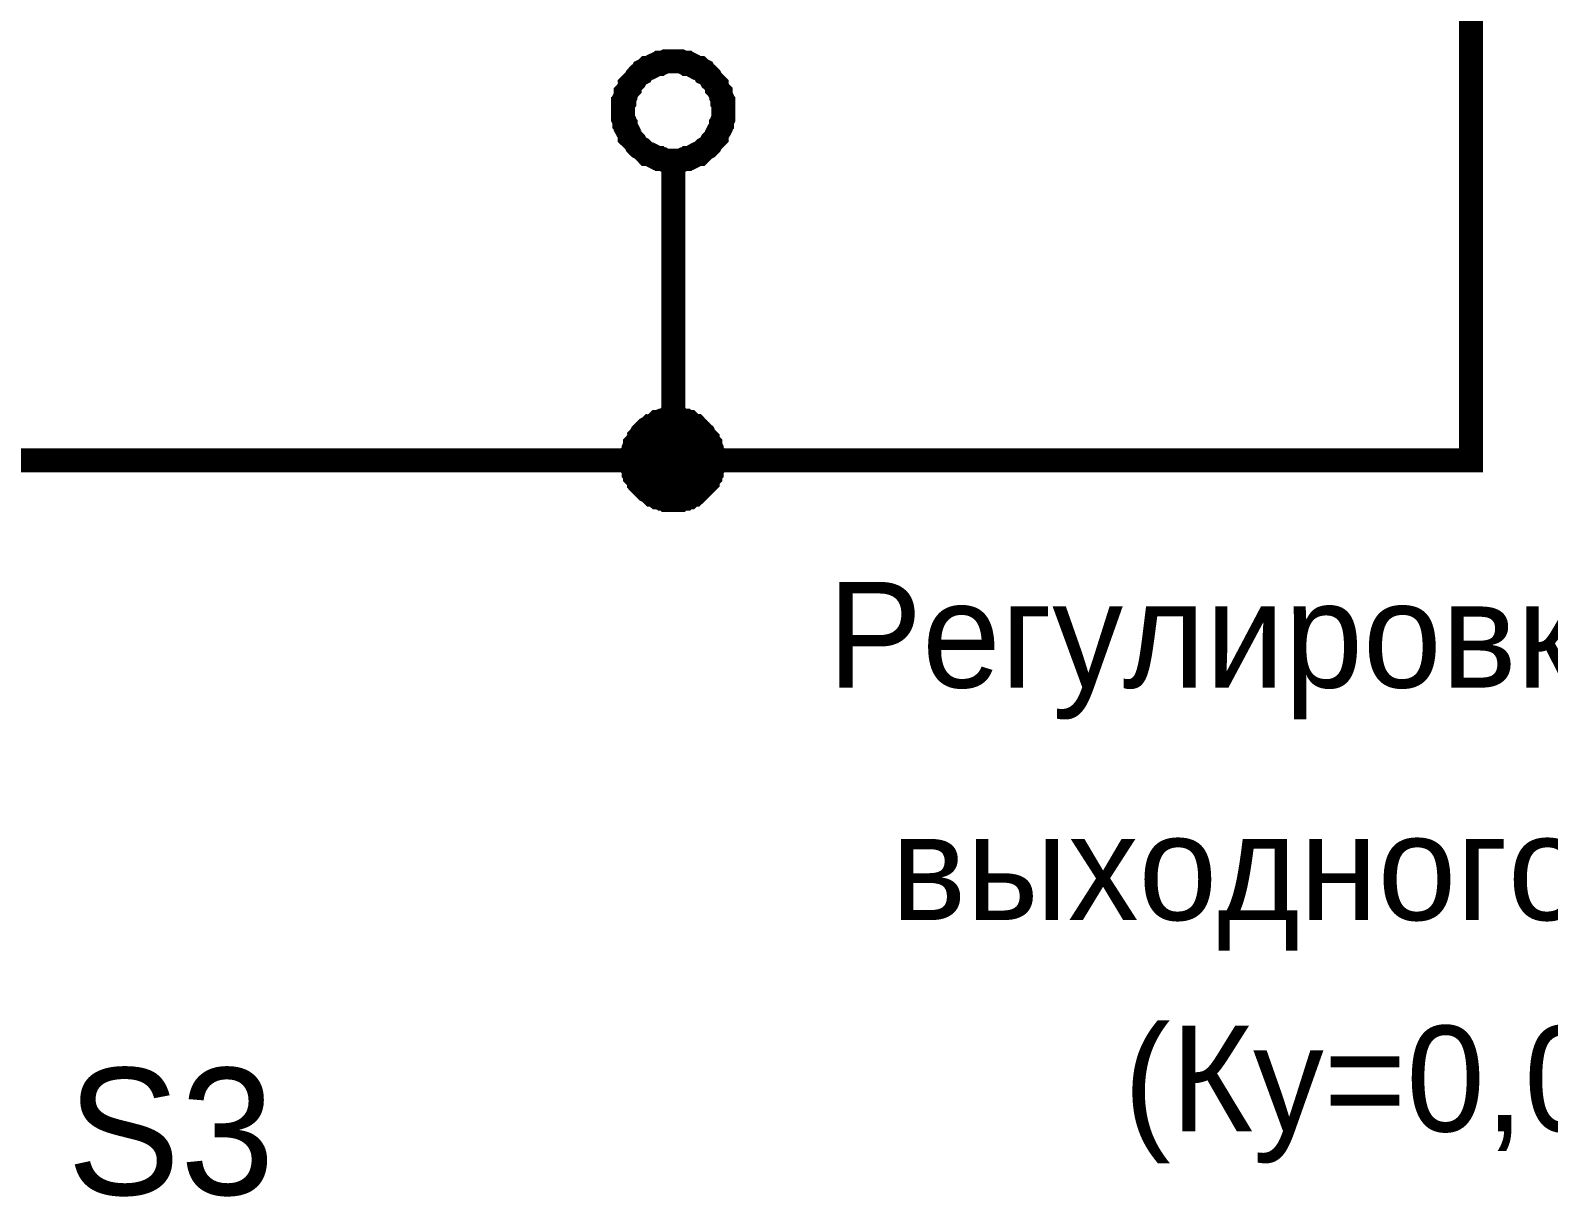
# Model space of a CAD drawing. Header units: millimetres. Extents: x 0 to 420, y 0 to 297.
# Drawn here: x 274.42 to 293.45, y 115.76 to 130.38 of the extents above; entities that cross this region are included whole.
import ezdxf

# ---------------------------------------------------------------- set-up
doc = ezdxf.new("R2010")
doc.units = ezdxf.units.MM
doc.layers.add('Sheet', color=255, linetype='Continuous')

msp = doc.modelspace()

# ---------------------------------------------------------------- linework, layer by layer
at = {"layer": 'Sheet'}
for points, const_width in [([(289.975, 144.99), (292.474, 144.99), (292.474, 139.989), (292.474, 124.986), (282.477, 124.986), (269.981, 124.986)], 0.3), ([(281.848, 129.374), (281.848, 129.408), (281.848, 129.441), (281.848, 129.474), (281.865, 129.49), (281.865, 129.524), (281.881, 129.557), (281.881, 129.59), (281.898, 129.606), (281.914, 129.639), (281.931, 129.656), (281.931, 129.689), (281.948, 129.706), (281.981, 129.739), (281.997, 129.755), (282.014, 129.788), (282.03, 129.805), (282.047, 129.822), (282.08, 129.838), (282.096, 129.871), (282.13, 129.888), (282.146, 129.904), (282.179, 129.904), (282.212, 129.921), (282.229, 129.938), (282.262, 129.954), (282.295, 129.954), (282.312, 129.971), (282.345, 129.971), (282.378, 129.987), (282.411, 129.987), (282.444, 129.987), (282.477, 129.987)], 0.3), ([(282.477, 129.987), (282.444, 129.987), (282.411, 129.987), (282.378, 129.987), (282.345, 129.971), (282.312, 129.971), (282.295, 129.954), (282.262, 129.954), (282.229, 129.938), (282.212, 129.921), (282.179, 129.904), (282.146, 129.904), (282.13, 129.888), (282.096, 129.871), (282.08, 129.838), (282.047, 129.822), (282.03, 129.805), (282.014, 129.788), (281.997, 129.755), (281.981, 129.739), (281.948, 129.706), (281.931, 129.689), (281.931, 129.656), (281.914, 129.639), (281.898, 129.606), (281.881, 129.59), (281.881, 129.557), (281.865, 129.524), (281.865, 129.49), (281.848, 129.474), (281.848, 129.441), (281.848, 129.408), (281.848, 129.374)], 0.3), ([(282.477, 129.987), (282.477, 129.987)], 0.3), ([(282.477, 129.987), (282.51, 129.987), (282.543, 129.987), (282.576, 129.987), (282.61, 129.971), (282.643, 129.971), (282.659, 129.954), (282.692, 129.954), (282.725, 129.938), (282.742, 129.921), (282.775, 129.904), (282.808, 129.904), (282.825, 129.888), (282.858, 129.871), (282.874, 129.838), (282.907, 129.822), (282.924, 129.805), (282.941, 129.788), (282.957, 129.755), (282.974, 129.739), (283.007, 129.706), (283.023, 129.689), (283.023, 129.656), (283.04, 129.639), (283.056, 129.606), (283.073, 129.59), (283.073, 129.557), (283.09, 129.524), (283.09, 129.49), (283.106, 129.474), (283.106, 129.441), (283.106, 129.408), (283.106, 129.374)], 0.3), ([(283.106, 129.374), (283.106, 129.408), (283.106, 129.441), (283.106, 129.474), (283.09, 129.49), (283.09, 129.524), (283.073, 129.557), (283.073, 129.59), (283.056, 129.606), (283.04, 129.639), (283.023, 129.656), (283.023, 129.689), (283.007, 129.706), (282.974, 129.739), (282.957, 129.755), (282.941, 129.788), (282.924, 129.805), (282.907, 129.822), (282.874, 129.838), (282.858, 129.871), (282.825, 129.888), (282.808, 129.904), (282.775, 129.904), (282.742, 129.921), (282.725, 129.938), (282.692, 129.954), (282.659, 129.954), (282.643, 129.971), (282.61, 129.971), (282.576, 129.987), (282.543, 129.987), (282.51, 129.987), (282.477, 129.987)], 0.3), ([(282.477, 128.745), (282.444, 128.745), (282.411, 128.745), (282.378, 128.745), (282.345, 128.762), (282.312, 128.762), (282.295, 128.778), (282.262, 128.778), (282.229, 128.795), (282.212, 128.811), (282.179, 128.828), (282.146, 128.828), (282.13, 128.845), (282.096, 128.878), (282.08, 128.894), (282.047, 128.911), (282.03, 128.927), (282.014, 128.944), (281.997, 128.977), (281.981, 128.994), (281.948, 129.027), (281.931, 129.043), (281.931, 129.076), (281.914, 129.11), (281.898, 129.126), (281.881, 129.159), (281.881, 129.192), (281.865, 129.209), (281.865, 129.242), (281.848, 129.275), (281.848, 129.308), (281.848, 129.341), (281.848, 129.374)], 0.3), ([(281.848, 129.374), (281.848, 129.374)], 0.3), ([(281.848, 129.374), (281.848, 129.341), (281.848, 129.308), (281.848, 129.275), (281.865, 129.242), (281.865, 129.209), (281.881, 129.192), (281.881, 129.159), (281.898, 129.126), (281.914, 129.11), (281.931, 129.076), (281.931, 129.043), (281.948, 129.027), (281.981, 128.994), (281.997, 128.977), (282.014, 128.944), (282.03, 128.927), (282.047, 128.911), (282.08, 128.894), (282.096, 128.878), (282.13, 128.845), (282.146, 128.828), (282.179, 128.828), (282.212, 128.811), (282.229, 128.795), (282.262, 128.778), (282.295, 128.778), (282.312, 128.762), (282.345, 128.762), (282.378, 128.745), (282.411, 128.745), (282.444, 128.745), (282.477, 128.745)], 0.3), ([(283.106, 129.374), (283.106, 129.341), (283.106, 129.308), (283.106, 129.275), (283.09, 129.242), (283.09, 129.209), (283.073, 129.192), (283.073, 129.159), (283.056, 129.126), (283.04, 129.11), (283.023, 129.076), (283.023, 129.043), (283.007, 129.027), (282.974, 128.994), (282.957, 128.977), (282.941, 128.944), (282.924, 128.927), (282.907, 128.911), (282.874, 128.894), (282.858, 128.878), (282.825, 128.845), (282.808, 128.828), (282.775, 128.828), (282.742, 128.811), (282.725, 128.795), (282.692, 128.778), (282.659, 128.778), (282.643, 128.762), (282.61, 128.762), (282.576, 128.745), (282.543, 128.745), (282.51, 128.745), (282.477, 128.745)], 0.3), ([(282.477, 128.745), (282.51, 128.745), (282.543, 128.745), (282.576, 128.745), (282.61, 128.762), (282.643, 128.762), (282.659, 128.778), (282.692, 128.778), (282.725, 128.795), (282.742, 128.811), (282.775, 128.828), (282.808, 128.828), (282.825, 128.845), (282.858, 128.878), (282.874, 128.894), (282.907, 128.911), (282.924, 128.927), (282.941, 128.944), (282.957, 128.977), (282.974, 128.994), (283.007, 129.027), (283.023, 129.043), (283.023, 129.076), (283.04, 129.11), (283.056, 129.126), (283.073, 129.159), (283.073, 129.192), (283.09, 129.209), (283.09, 129.242), (283.106, 129.275), (283.106, 129.308), (283.106, 129.341), (283.106, 129.374)], 0.3), ([(283.106, 129.374), (283.106, 129.374), (283.106, 129.374), (283.106, 129.374), (283.106, 129.374), (283.106, 129.374), (283.106, 129.374), (283.106, 129.374), (283.106, 129.374), (283.106, 129.374), (283.106, 129.374), (283.106, 129.374), (283.106, 129.374), (283.106, 129.374), (283.106, 129.374), (283.106, 129.374), (283.106, 129.374), (283.106, 129.374), (283.106, 129.374), (283.106, 129.374), (283.106, 129.374), (283.106, 129.374), (283.106, 129.374), (283.106, 129.374), (283.106, 129.374), (283.106, 129.374), (283.106, 129.374), (283.106, 129.374), (283.106, 129.374), (283.106, 129.374), (283.106, 129.374), (283.106, 129.374), (283.106, 129.374)], 0.3), ([(283.106, 129.374), (283.106, 129.374)], 0.3), ([(282.477, 128.745), (282.477, 127.487)], 0.3), ([(282.477, 128.745), (282.477, 128.745)], 0.3), ([(282.477, 127.487), (282.477, 124.986)], 0.3), ([(281.964, 124.986), (281.964, 125.02), (281.964, 125.036), (281.964, 125.069), (281.981, 125.086), (281.981, 125.119), (281.981, 125.135), (281.997, 125.169), (281.997, 125.185), (282.014, 125.202), (282.03, 125.235), (282.047, 125.251), (282.047, 125.268), (282.063, 125.284), (282.08, 125.318), (282.096, 125.334), (282.113, 125.351), (282.13, 125.367), (282.146, 125.384), (282.179, 125.4), (282.196, 125.417), (282.212, 125.417), (282.229, 125.433), (282.262, 125.45), (282.279, 125.467), (282.295, 125.467), (282.328, 125.483), (282.345, 125.483), (282.378, 125.483), (282.394, 125.5), (282.427, 125.5), (282.444, 125.5), (282.477, 125.5)], 0.3), ([(281.964, 124.986), (281.964, 125.02), (281.964, 125.036), (281.964, 125.069), (281.981, 125.086), (281.981, 125.119), (281.981, 125.135), (281.997, 125.169), (281.997, 125.185), (282.014, 125.202), (282.03, 125.235), (282.047, 125.251), (282.047, 125.268), (282.063, 125.284), (282.08, 125.318), (282.096, 125.334), (282.113, 125.351), (282.13, 125.367), (282.146, 125.384), (282.179, 125.4), (282.196, 125.417), (282.212, 125.417), (282.229, 125.433), (282.262, 125.45), (282.279, 125.467), (282.295, 125.467), (282.328, 125.483), (282.345, 125.483), (282.378, 125.483), (282.394, 125.5), (282.427, 125.5), (282.444, 125.5), (282.477, 125.5)], 0.3), ([(281.964, 124.986), (281.964, 125.02), (281.964, 125.036), (281.964, 125.069), (281.981, 125.086), (281.981, 125.119), (281.981, 125.135), (281.997, 125.169), (281.997, 125.185), (282.014, 125.202), (282.03, 125.235), (282.047, 125.251), (282.047, 125.268), (282.063, 125.284), (282.08, 125.318), (282.096, 125.334), (282.113, 125.351), (282.13, 125.367), (282.146, 125.384), (282.179, 125.4), (282.196, 125.417), (282.212, 125.417), (282.229, 125.433), (282.262, 125.45), (282.279, 125.467), (282.295, 125.467), (282.328, 125.483), (282.345, 125.483), (282.378, 125.483), (282.394, 125.5), (282.427, 125.5), (282.444, 125.5), (282.477, 125.5)], 0.3), ([(281.964, 124.986), (281.964, 125.02), (281.964, 125.036), (281.964, 125.069), (281.981, 125.086), (281.981, 125.119), (281.981, 125.135), (281.997, 125.169), (281.997, 125.185), (282.014, 125.202), (282.03, 125.235), (282.047, 125.251), (282.047, 125.268), (282.063, 125.284), (282.08, 125.318), (282.096, 125.334), (282.113, 125.351), (282.13, 125.367), (282.146, 125.384), (282.179, 125.4), (282.196, 125.417), (282.212, 125.417), (282.229, 125.433), (282.262, 125.45), (282.279, 125.467), (282.295, 125.467), (282.328, 125.483), (282.345, 125.483), (282.378, 125.483), (282.394, 125.5), (282.427, 125.5), (282.444, 125.5), (282.477, 125.5)], 0.3), ([(282.477, 125.5), (282.477, 125.5)], 0.3), ([(282.477, 125.5), (282.51, 125.5), (282.527, 125.5), (282.56, 125.5), (282.576, 125.483), (282.61, 125.483), (282.626, 125.483), (282.643, 125.467), (282.676, 125.467), (282.692, 125.45), (282.709, 125.433), (282.742, 125.417), (282.759, 125.417), (282.775, 125.4), (282.792, 125.384), (282.808, 125.367), (282.825, 125.351), (282.841, 125.334), (282.858, 125.318), (282.874, 125.284), (282.891, 125.268), (282.907, 125.251), (282.907, 125.235), (282.924, 125.202), (282.941, 125.185), (282.941, 125.169), (282.957, 125.135), (282.957, 125.119), (282.957, 125.086), (282.974, 125.069), (282.974, 125.036), (282.974, 125.02), (282.974, 124.986)], 0.3), ([(282.477, 125.5), (282.477, 125.5)], 0.3), ([(282.477, 125.5), (282.51, 125.5), (282.527, 125.5), (282.56, 125.5), (282.576, 125.483), (282.61, 125.483), (282.626, 125.483), (282.643, 125.467), (282.676, 125.467), (282.692, 125.45), (282.709, 125.433), (282.742, 125.417), (282.759, 125.417), (282.775, 125.4), (282.792, 125.384), (282.808, 125.367), (282.825, 125.351), (282.841, 125.334), (282.858, 125.318), (282.874, 125.284), (282.891, 125.268), (282.907, 125.251), (282.907, 125.235), (282.924, 125.202), (282.941, 125.185), (282.941, 125.169), (282.957, 125.135), (282.957, 125.119), (282.957, 125.086), (282.974, 125.069), (282.974, 125.036), (282.974, 125.02), (282.974, 124.986)], 0.3), ([(282.477, 125.5), (282.477, 125.5)], 0.3), ([(282.477, 125.5), (282.51, 125.5), (282.527, 125.5), (282.56, 125.5), (282.576, 125.483), (282.61, 125.483), (282.626, 125.483), (282.643, 125.467), (282.676, 125.467), (282.692, 125.45), (282.709, 125.433), (282.742, 125.417), (282.759, 125.417), (282.775, 125.4), (282.792, 125.384), (282.808, 125.367), (282.825, 125.351), (282.841, 125.334), (282.858, 125.318), (282.874, 125.284), (282.891, 125.268), (282.907, 125.251), (282.907, 125.235), (282.924, 125.202), (282.941, 125.185), (282.941, 125.169), (282.957, 125.135), (282.957, 125.119), (282.957, 125.086), (282.974, 125.069), (282.974, 125.036), (282.974, 125.02), (282.974, 124.986)], 0.3), ([(282.477, 125.5), (282.477, 125.5)], 0.3), ([(282.477, 125.5), (282.51, 125.5), (282.527, 125.5), (282.56, 125.5), (282.576, 125.483), (282.61, 125.483), (282.626, 125.483), (282.643, 125.467), (282.676, 125.467), (282.692, 125.45), (282.709, 125.433), (282.742, 125.417), (282.759, 125.417), (282.775, 125.4), (282.792, 125.384), (282.808, 125.367), (282.825, 125.351), (282.841, 125.334), (282.858, 125.318), (282.874, 125.284), (282.891, 125.268), (282.907, 125.251), (282.907, 125.235), (282.924, 125.202), (282.941, 125.185), (282.941, 125.169), (282.957, 125.135), (282.957, 125.119), (282.957, 125.086), (282.974, 125.069), (282.974, 125.036), (282.974, 125.02), (282.974, 124.986)], 0.3), ([(281.964, 124.986), (281.964, 125.02), (281.964, 125.036), (281.964, 125.069), (281.981, 125.086), (281.981, 125.119), (281.981, 125.135), (281.997, 125.169), (281.997, 125.185), (282.014, 125.202), (282.03, 125.235), (282.047, 125.251), (282.047, 125.268), (282.063, 125.284), (282.08, 125.318), (282.096, 125.334), (282.113, 125.351), (282.13, 125.367), (282.146, 125.384), (282.179, 125.4), (282.196, 125.417), (282.212, 125.417), (282.229, 125.433), (282.262, 125.45), (282.279, 125.467), (282.295, 125.467), (282.328, 125.483), (282.345, 125.483), (282.378, 125.483), (282.394, 125.5), (282.427, 125.5), (282.444, 125.5), (282.477, 125.5)], 0.0991), ([(281.964, 124.986), (281.964, 125.02), (281.964, 125.036), (281.964, 125.069), (281.981, 125.086), (281.981, 125.119), (281.981, 125.135), (281.997, 125.169), (281.997, 125.185), (282.014, 125.202), (282.03, 125.235), (282.047, 125.251), (282.047, 125.268), (282.063, 125.284), (282.08, 125.318), (282.096, 125.334), (282.113, 125.351), (282.13, 125.367), (282.146, 125.384), (282.179, 125.4), (282.196, 125.417), (282.212, 125.417), (282.229, 125.433), (282.262, 125.45), (282.279, 125.467), (282.295, 125.467), (282.328, 125.483), (282.345, 125.483), (282.378, 125.483), (282.394, 125.5), (282.427, 125.5), (282.444, 125.5), (282.477, 125.5)], 0.0991), ([(281.964, 124.986), (281.964, 125.02), (281.964, 125.036), (281.964, 125.069), (281.981, 125.086), (281.981, 125.119), (281.981, 125.135), (281.997, 125.169), (281.997, 125.185), (282.014, 125.202), (282.03, 125.235), (282.047, 125.251), (282.047, 125.268), (282.063, 125.284), (282.08, 125.318), (282.096, 125.334), (282.113, 125.351), (282.13, 125.367), (282.146, 125.384), (282.179, 125.4), (282.196, 125.417), (282.212, 125.417), (282.229, 125.433), (282.262, 125.45), (282.279, 125.467), (282.295, 125.467), (282.328, 125.483), (282.345, 125.483), (282.378, 125.483), (282.394, 125.5), (282.427, 125.5), (282.444, 125.5), (282.477, 125.5)], 0.0991), ([(281.964, 124.986), (281.964, 125.02), (281.964, 125.036), (281.964, 125.069), (281.981, 125.086), (281.981, 125.119), (281.981, 125.135), (281.997, 125.169), (281.997, 125.185), (282.014, 125.202), (282.03, 125.235), (282.047, 125.251), (282.047, 125.268), (282.063, 125.284), (282.08, 125.318), (282.096, 125.334), (282.113, 125.351), (282.13, 125.367), (282.146, 125.384), (282.179, 125.4), (282.196, 125.417), (282.212, 125.417), (282.229, 125.433), (282.262, 125.45), (282.279, 125.467), (282.295, 125.467), (282.328, 125.483), (282.345, 125.483), (282.378, 125.483), (282.394, 125.5), (282.427, 125.5), (282.444, 125.5), (282.477, 125.5)], 0.0991), ([(282.477, 125.5), (282.477, 125.5)], 0.0991), ([(282.477, 125.5), (282.51, 125.5), (282.527, 125.5), (282.56, 125.5), (282.576, 125.483), (282.61, 125.483), (282.626, 125.483), (282.643, 125.467), (282.676, 125.467), (282.692, 125.45), (282.709, 125.433), (282.742, 125.417), (282.759, 125.417), (282.775, 125.4), (282.792, 125.384), (282.808, 125.367), (282.825, 125.351), (282.841, 125.334), (282.858, 125.318), (282.874, 125.284), (282.891, 125.268), (282.907, 125.251), (282.907, 125.235), (282.924, 125.202), (282.941, 125.185), (282.941, 125.169), (282.957, 125.135), (282.957, 125.119), (282.957, 125.086), (282.974, 125.069), (282.974, 125.036), (282.974, 125.02), (282.974, 124.986)], 0.0991), ([(282.477, 125.5), (282.477, 125.5)], 0.0991), ([(282.477, 125.5), (282.51, 125.5), (282.527, 125.5), (282.56, 125.5), (282.576, 125.483), (282.61, 125.483), (282.626, 125.483), (282.643, 125.467), (282.676, 125.467), (282.692, 125.45), (282.709, 125.433), (282.742, 125.417), (282.759, 125.417), (282.775, 125.4), (282.792, 125.384), (282.808, 125.367), (282.825, 125.351), (282.841, 125.334), (282.858, 125.318), (282.874, 125.284), (282.891, 125.268), (282.907, 125.251), (282.907, 125.235), (282.924, 125.202), (282.941, 125.185), (282.941, 125.169), (282.957, 125.135), (282.957, 125.119), (282.957, 125.086), (282.974, 125.069), (282.974, 125.036), (282.974, 125.02), (282.974, 124.986)], 0.0991), ([(282.477, 125.5), (282.477, 125.5)], 0.0991), ([(282.477, 125.5), (282.51, 125.5), (282.527, 125.5), (282.56, 125.5), (282.576, 125.483), (282.61, 125.483), (282.626, 125.483), (282.643, 125.467), (282.676, 125.467), (282.692, 125.45), (282.709, 125.433), (282.742, 125.417), (282.759, 125.417), (282.775, 125.4), (282.792, 125.384), (282.808, 125.367), (282.825, 125.351), (282.841, 125.334), (282.858, 125.318), (282.874, 125.284), (282.891, 125.268), (282.907, 125.251), (282.907, 125.235), (282.924, 125.202), (282.941, 125.185), (282.941, 125.169), (282.957, 125.135), (282.957, 125.119), (282.957, 125.086), (282.974, 125.069), (282.974, 125.036), (282.974, 125.02), (282.974, 124.986)], 0.0991), ([(282.477, 125.5), (282.477, 125.5)], 0.0991), ([(282.477, 125.5), (282.51, 125.5), (282.527, 125.5), (282.56, 125.5), (282.576, 125.483), (282.61, 125.483), (282.626, 125.483), (282.643, 125.467), (282.676, 125.467), (282.692, 125.45), (282.709, 125.433), (282.742, 125.417), (282.759, 125.417), (282.775, 125.4), (282.792, 125.384), (282.808, 125.367), (282.825, 125.351), (282.841, 125.334), (282.858, 125.318), (282.874, 125.284), (282.891, 125.268), (282.907, 125.251), (282.907, 125.235), (282.924, 125.202), (282.941, 125.185), (282.941, 125.169), (282.957, 125.135), (282.957, 125.119), (282.957, 125.086), (282.974, 125.069), (282.974, 125.036), (282.974, 125.02), (282.974, 124.986)], 0.0991), ([(282.477, 124.49), (282.444, 124.49), (282.427, 124.49), (282.394, 124.49), (282.378, 124.506), (282.345, 124.506), (282.328, 124.506), (282.295, 124.523), (282.279, 124.523), (282.262, 124.539), (282.229, 124.556), (282.212, 124.556), (282.196, 124.572), (282.179, 124.589), (282.146, 124.606), (282.13, 124.622), (282.113, 124.639), (282.096, 124.655), (282.08, 124.672), (282.063, 124.688), (282.047, 124.705), (282.047, 124.721), (282.03, 124.755), (282.014, 124.771), (281.997, 124.788), (281.997, 124.821), (281.981, 124.837), (281.981, 124.854), (281.981, 124.887), (281.964, 124.904), (281.964, 124.937), (281.964, 124.953), (281.964, 124.986)], 0.3), ([(281.964, 124.986), (281.964, 124.986)], 0.3), ([(282.477, 124.49), (282.444, 124.49), (282.427, 124.49), (282.394, 124.49), (282.378, 124.506), (282.345, 124.506), (282.328, 124.506), (282.295, 124.523), (282.279, 124.523), (282.262, 124.539), (282.229, 124.556), (282.212, 124.556), (282.196, 124.572), (282.179, 124.589), (282.146, 124.606), (282.13, 124.622), (282.113, 124.639), (282.096, 124.655), (282.08, 124.672), (282.063, 124.688), (282.047, 124.705), (282.047, 124.721), (282.03, 124.755), (282.014, 124.771), (281.997, 124.788), (281.997, 124.821), (281.981, 124.837), (281.981, 124.854), (281.981, 124.887), (281.964, 124.904), (281.964, 124.937), (281.964, 124.953), (281.964, 124.986)], 0.3), ([(281.964, 124.986), (281.964, 124.986)], 0.3), ([(282.477, 124.49), (282.444, 124.49), (282.427, 124.49), (282.394, 124.49), (282.378, 124.506), (282.345, 124.506), (282.328, 124.506), (282.295, 124.523), (282.279, 124.523), (282.262, 124.539), (282.229, 124.556), (282.212, 124.556), (282.196, 124.572), (282.179, 124.589), (282.146, 124.606), (282.13, 124.622), (282.113, 124.639), (282.096, 124.655), (282.08, 124.672), (282.063, 124.688), (282.047, 124.705), (282.047, 124.721), (282.03, 124.755), (282.014, 124.771), (281.997, 124.788), (281.997, 124.821), (281.981, 124.837), (281.981, 124.854), (281.981, 124.887), (281.964, 124.904), (281.964, 124.937), (281.964, 124.953), (281.964, 124.986)], 0.3), ([(281.964, 124.986), (281.964, 124.986)], 0.3), ([(282.477, 124.49), (282.444, 124.49), (282.427, 124.49), (282.394, 124.49), (282.378, 124.506), (282.345, 124.506), (282.328, 124.506), (282.295, 124.523), (282.279, 124.523), (282.262, 124.539), (282.229, 124.556), (282.212, 124.556), (282.196, 124.572), (282.179, 124.589), (282.146, 124.606), (282.13, 124.622), (282.113, 124.639), (282.096, 124.655), (282.08, 124.672), (282.063, 124.688), (282.047, 124.705), (282.047, 124.721), (282.03, 124.755), (282.014, 124.771), (281.997, 124.788), (281.997, 124.821), (281.981, 124.837), (281.981, 124.854), (281.981, 124.887), (281.964, 124.904), (281.964, 124.937), (281.964, 124.953), (281.964, 124.986)], 0.3), ([(281.964, 124.986), (281.964, 124.986)], 0.3), ([(282.477, 124.49), (282.444, 124.49), (282.427, 124.49), (282.394, 124.49), (282.378, 124.506), (282.345, 124.506), (282.328, 124.506), (282.295, 124.523), (282.279, 124.523), (282.262, 124.539), (282.229, 124.556), (282.212, 124.556), (282.196, 124.572), (282.179, 124.589), (282.146, 124.606), (282.13, 124.622), (282.113, 124.639), (282.096, 124.655), (282.08, 124.672), (282.063, 124.688), (282.047, 124.705), (282.047, 124.721), (282.03, 124.755), (282.014, 124.771), (281.997, 124.788), (281.997, 124.821), (281.981, 124.837), (281.981, 124.854), (281.981, 124.887), (281.964, 124.904), (281.964, 124.937), (281.964, 124.953), (281.964, 124.986)], 0.0991), ([(281.964, 124.986), (281.964, 124.986)], 0.0991), ([(282.477, 124.49), (282.444, 124.49), (282.427, 124.49), (282.394, 124.49), (282.378, 124.506), (282.345, 124.506), (282.328, 124.506), (282.295, 124.523), (282.279, 124.523), (282.262, 124.539), (282.229, 124.556), (282.212, 124.556), (282.196, 124.572), (282.179, 124.589), (282.146, 124.606), (282.13, 124.622), (282.113, 124.639), (282.096, 124.655), (282.08, 124.672), (282.063, 124.688), (282.047, 124.705), (282.047, 124.721), (282.03, 124.755), (282.014, 124.771), (281.997, 124.788), (281.997, 124.821), (281.981, 124.837), (281.981, 124.854), (281.981, 124.887), (281.964, 124.904), (281.964, 124.937), (281.964, 124.953), (281.964, 124.986)], 0.0991), ([(281.964, 124.986), (281.964, 124.986)], 0.0991), ([(282.477, 124.49), (282.444, 124.49), (282.427, 124.49), (282.394, 124.49), (282.378, 124.506), (282.345, 124.506), (282.328, 124.506), (282.295, 124.523), (282.279, 124.523), (282.262, 124.539), (282.229, 124.556), (282.212, 124.556), (282.196, 124.572), (282.179, 124.589), (282.146, 124.606), (282.13, 124.622), (282.113, 124.639), (282.096, 124.655), (282.08, 124.672), (282.063, 124.688), (282.047, 124.705), (282.047, 124.721), (282.03, 124.755), (282.014, 124.771), (281.997, 124.788), (281.997, 124.821), (281.981, 124.837), (281.981, 124.854), (281.981, 124.887), (281.964, 124.904), (281.964, 124.937), (281.964, 124.953), (281.964, 124.986)], 0.0991), ([(281.964, 124.986), (281.964, 124.986)], 0.0991), ([(282.477, 124.49), (282.444, 124.49), (282.427, 124.49), (282.394, 124.49), (282.378, 124.506), (282.345, 124.506), (282.328, 124.506), (282.295, 124.523), (282.279, 124.523), (282.262, 124.539), (282.229, 124.556), (282.212, 124.556), (282.196, 124.572), (282.179, 124.589), (282.146, 124.606), (282.13, 124.622), (282.113, 124.639), (282.096, 124.655), (282.08, 124.672), (282.063, 124.688), (282.047, 124.705), (282.047, 124.721), (282.03, 124.755), (282.014, 124.771), (281.997, 124.788), (281.997, 124.821), (281.981, 124.837), (281.981, 124.854), (281.981, 124.887), (281.964, 124.904), (281.964, 124.937), (281.964, 124.953), (281.964, 124.986)], 0.0991), ([(281.964, 124.986), (281.964, 124.986)], 0.0991), ([(282.974, 124.986), (282.974, 124.953), (282.974, 124.937), (282.974, 124.904), (282.957, 124.887), (282.957, 124.854), (282.957, 124.837), (282.941, 124.821), (282.941, 124.788), (282.924, 124.771), (282.907, 124.755), (282.907, 124.721), (282.891, 124.705), (282.874, 124.688), (282.858, 124.672), (282.841, 124.655), (282.825, 124.639), (282.808, 124.622), (282.792, 124.606), (282.775, 124.589), (282.759, 124.572), (282.742, 124.556), (282.709, 124.556), (282.692, 124.539), (282.676, 124.523), (282.643, 124.523), (282.626, 124.506), (282.61, 124.506), (282.576, 124.506), (282.56, 124.49), (282.527, 124.49), (282.51, 124.49), (282.477, 124.49)], 0.3), ([(282.974, 124.986), (282.974, 124.953), (282.974, 124.937), (282.974, 124.904), (282.957, 124.887), (282.957, 124.854), (282.957, 124.837), (282.941, 124.821), (282.941, 124.788), (282.924, 124.771), (282.907, 124.755), (282.907, 124.721), (282.891, 124.705), (282.874, 124.688), (282.858, 124.672), (282.841, 124.655), (282.825, 124.639), (282.808, 124.622), (282.792, 124.606), (282.775, 124.589), (282.759, 124.572), (282.742, 124.556), (282.709, 124.556), (282.692, 124.539), (282.676, 124.523), (282.643, 124.523), (282.626, 124.506), (282.61, 124.506), (282.576, 124.506), (282.56, 124.49), (282.527, 124.49), (282.51, 124.49), (282.477, 124.49)], 0.3), ([(282.974, 124.986), (282.974, 124.953), (282.974, 124.937), (282.974, 124.904), (282.957, 124.887), (282.957, 124.854), (282.957, 124.837), (282.941, 124.821), (282.941, 124.788), (282.924, 124.771), (282.907, 124.755), (282.907, 124.721), (282.891, 124.705), (282.874, 124.688), (282.858, 124.672), (282.841, 124.655), (282.825, 124.639), (282.808, 124.622), (282.792, 124.606), (282.775, 124.589), (282.759, 124.572), (282.742, 124.556), (282.709, 124.556), (282.692, 124.539), (282.676, 124.523), (282.643, 124.523), (282.626, 124.506), (282.61, 124.506), (282.576, 124.506), (282.56, 124.49), (282.527, 124.49), (282.51, 124.49), (282.477, 124.49)], 0.3), ([(282.974, 124.986), (282.974, 124.953), (282.974, 124.937), (282.974, 124.904), (282.957, 124.887), (282.957, 124.854), (282.957, 124.837), (282.941, 124.821), (282.941, 124.788), (282.924, 124.771), (282.907, 124.755), (282.907, 124.721), (282.891, 124.705), (282.874, 124.688), (282.858, 124.672), (282.841, 124.655), (282.825, 124.639), (282.808, 124.622), (282.792, 124.606), (282.775, 124.589), (282.759, 124.572), (282.742, 124.556), (282.709, 124.556), (282.692, 124.539), (282.676, 124.523), (282.643, 124.523), (282.626, 124.506), (282.61, 124.506), (282.576, 124.506), (282.56, 124.49), (282.527, 124.49), (282.51, 124.49), (282.477, 124.49)], 0.3), ([(282.974, 124.986), (282.974, 124.953), (282.974, 124.937), (282.974, 124.904), (282.957, 124.887), (282.957, 124.854), (282.957, 124.837), (282.941, 124.821), (282.941, 124.788), (282.924, 124.771), (282.907, 124.755), (282.907, 124.721), (282.891, 124.705), (282.874, 124.688), (282.858, 124.672), (282.841, 124.655), (282.825, 124.639), (282.808, 124.622), (282.792, 124.606), (282.775, 124.589), (282.759, 124.572), (282.742, 124.556), (282.709, 124.556), (282.692, 124.539), (282.676, 124.523), (282.643, 124.523), (282.626, 124.506), (282.61, 124.506), (282.576, 124.506), (282.56, 124.49), (282.527, 124.49), (282.51, 124.49), (282.477, 124.49)], 0.0991), ([(282.974, 124.986), (282.974, 124.953), (282.974, 124.937), (282.974, 124.904), (282.957, 124.887), (282.957, 124.854), (282.957, 124.837), (282.941, 124.821), (282.941, 124.788), (282.924, 124.771), (282.907, 124.755), (282.907, 124.721), (282.891, 124.705), (282.874, 124.688), (282.858, 124.672), (282.841, 124.655), (282.825, 124.639), (282.808, 124.622), (282.792, 124.606), (282.775, 124.589), (282.759, 124.572), (282.742, 124.556), (282.709, 124.556), (282.692, 124.539), (282.676, 124.523), (282.643, 124.523), (282.626, 124.506), (282.61, 124.506), (282.576, 124.506), (282.56, 124.49), (282.527, 124.49), (282.51, 124.49), (282.477, 124.49)], 0.0991), ([(282.974, 124.986), (282.974, 124.953), (282.974, 124.937), (282.974, 124.904), (282.957, 124.887), (282.957, 124.854), (282.957, 124.837), (282.941, 124.821), (282.941, 124.788), (282.924, 124.771), (282.907, 124.755), (282.907, 124.721), (282.891, 124.705), (282.874, 124.688), (282.858, 124.672), (282.841, 124.655), (282.825, 124.639), (282.808, 124.622), (282.792, 124.606), (282.775, 124.589), (282.759, 124.572), (282.742, 124.556), (282.709, 124.556), (282.692, 124.539), (282.676, 124.523), (282.643, 124.523), (282.626, 124.506), (282.61, 124.506), (282.576, 124.506), (282.56, 124.49), (282.527, 124.49), (282.51, 124.49), (282.477, 124.49)], 0.0991), ([(282.974, 124.986), (282.974, 124.953), (282.974, 124.937), (282.974, 124.904), (282.957, 124.887), (282.957, 124.854), (282.957, 124.837), (282.941, 124.821), (282.941, 124.788), (282.924, 124.771), (282.907, 124.755), (282.907, 124.721), (282.891, 124.705), (282.874, 124.688), (282.858, 124.672), (282.841, 124.655), (282.825, 124.639), (282.808, 124.622), (282.792, 124.606), (282.775, 124.589), (282.759, 124.572), (282.742, 124.556), (282.709, 124.556), (282.692, 124.539), (282.676, 124.523), (282.643, 124.523), (282.626, 124.506), (282.61, 124.506), (282.576, 124.506), (282.56, 124.49), (282.527, 124.49), (282.51, 124.49), (282.477, 124.49)], 0.0991), ([(282.974, 124.986), (282.974, 124.986), (282.974, 124.986), (282.974, 124.986), (282.974, 124.986), (282.974, 124.986), (282.974, 124.986), (282.974, 124.986), (282.974, 124.986), (282.974, 124.986), (282.974, 124.986), (282.974, 124.986), (282.974, 124.986), (282.974, 124.986), (282.974, 124.986), (282.974, 124.986), (282.974, 124.986), (282.974, 124.986), (282.974, 124.986), (282.974, 124.986), (282.974, 124.986), (282.974, 124.986), (282.974, 124.986), (282.974, 124.986), (282.974, 124.986), (282.974, 124.986), (282.974, 124.986), (282.974, 124.986), (282.974, 124.986), (282.974, 124.986), (282.974, 124.986), (282.974, 124.986), (282.974, 124.986)], 0.3), ([(282.974, 124.986), (282.974, 124.986)], 0.3), ([(282.974, 124.986), (282.974, 124.986), (282.974, 124.986), (282.974, 124.986), (282.974, 124.986), (282.974, 124.986), (282.974, 124.986), (282.974, 124.986), (282.974, 124.986), (282.974, 124.986), (282.974, 124.986), (282.974, 124.986), (282.974, 124.986), (282.974, 124.986), (282.974, 124.986), (282.974, 124.986), (282.974, 124.986), (282.974, 124.986), (282.974, 124.986), (282.974, 124.986), (282.974, 124.986), (282.974, 124.986), (282.974, 124.986), (282.974, 124.986), (282.974, 124.986), (282.974, 124.986), (282.974, 124.986), (282.974, 124.986), (282.974, 124.986), (282.974, 124.986), (282.974, 124.986), (282.974, 124.986), (282.974, 124.986)], 0.3), ([(282.974, 124.986), (282.974, 124.986)], 0.3), ([(282.974, 124.986), (282.974, 124.986), (282.974, 124.986), (282.974, 124.986), (282.974, 124.986), (282.974, 124.986), (282.974, 124.986), (282.974, 124.986), (282.974, 124.986), (282.974, 124.986), (282.974, 124.986), (282.974, 124.986), (282.974, 124.986), (282.974, 124.986), (282.974, 124.986), (282.974, 124.986), (282.974, 124.986), (282.974, 124.986), (282.974, 124.986), (282.974, 124.986), (282.974, 124.986), (282.974, 124.986), (282.974, 124.986), (282.974, 124.986), (282.974, 124.986), (282.974, 124.986), (282.974, 124.986), (282.974, 124.986), (282.974, 124.986), (282.974, 124.986), (282.974, 124.986), (282.974, 124.986), (282.974, 124.986)], 0.3), ([(282.974, 124.986), (282.974, 124.986)], 0.3), ([(282.974, 124.986), (282.974, 124.986), (282.974, 124.986), (282.974, 124.986), (282.974, 124.986), (282.974, 124.986), (282.974, 124.986), (282.974, 124.986), (282.974, 124.986), (282.974, 124.986), (282.974, 124.986), (282.974, 124.986), (282.974, 124.986), (282.974, 124.986), (282.974, 124.986), (282.974, 124.986), (282.974, 124.986), (282.974, 124.986), (282.974, 124.986), (282.974, 124.986), (282.974, 124.986), (282.974, 124.986), (282.974, 124.986), (282.974, 124.986), (282.974, 124.986), (282.974, 124.986), (282.974, 124.986), (282.974, 124.986), (282.974, 124.986), (282.974, 124.986), (282.974, 124.986), (282.974, 124.986), (282.974, 124.986)], 0.3), ([(282.974, 124.986), (282.974, 124.986)], 0.3), ([(282.974, 124.986), (282.974, 124.986), (282.974, 124.986), (282.974, 124.986), (282.974, 124.986), (282.974, 124.986), (282.974, 124.986), (282.974, 124.986), (282.974, 124.986), (282.974, 124.986), (282.974, 124.986), (282.974, 124.986), (282.974, 124.986), (282.974, 124.986), (282.974, 124.986), (282.974, 124.986), (282.974, 124.986), (282.974, 124.986), (282.974, 124.986), (282.974, 124.986), (282.974, 124.986), (282.974, 124.986), (282.974, 124.986), (282.974, 124.986), (282.974, 124.986), (282.974, 124.986), (282.974, 124.986), (282.974, 124.986), (282.974, 124.986), (282.974, 124.986), (282.974, 124.986), (282.974, 124.986), (282.974, 124.986)], 0.0991), ([(282.974, 124.986), (282.974, 124.986)], 0.0991), ([(282.974, 124.986), (282.974, 124.986), (282.974, 124.986), (282.974, 124.986), (282.974, 124.986), (282.974, 124.986), (282.974, 124.986), (282.974, 124.986), (282.974, 124.986), (282.974, 124.986), (282.974, 124.986), (282.974, 124.986), (282.974, 124.986), (282.974, 124.986), (282.974, 124.986), (282.974, 124.986), (282.974, 124.986), (282.974, 124.986), (282.974, 124.986), (282.974, 124.986), (282.974, 124.986), (282.974, 124.986), (282.974, 124.986), (282.974, 124.986), (282.974, 124.986), (282.974, 124.986), (282.974, 124.986), (282.974, 124.986), (282.974, 124.986), (282.974, 124.986), (282.974, 124.986), (282.974, 124.986), (282.974, 124.986)], 0.0991), ([(282.974, 124.986), (282.974, 124.986)], 0.0991), ([(282.974, 124.986), (282.974, 124.986), (282.974, 124.986), (282.974, 124.986), (282.974, 124.986), (282.974, 124.986), (282.974, 124.986), (282.974, 124.986), (282.974, 124.986), (282.974, 124.986), (282.974, 124.986), (282.974, 124.986), (282.974, 124.986), (282.974, 124.986), (282.974, 124.986), (282.974, 124.986), (282.974, 124.986), (282.974, 124.986), (282.974, 124.986), (282.974, 124.986), (282.974, 124.986), (282.974, 124.986), (282.974, 124.986), (282.974, 124.986), (282.974, 124.986), (282.974, 124.986), (282.974, 124.986), (282.974, 124.986), (282.974, 124.986), (282.974, 124.986), (282.974, 124.986), (282.974, 124.986), (282.974, 124.986)], 0.0991), ([(282.974, 124.986), (282.974, 124.986)], 0.0991), ([(282.974, 124.986), (282.974, 124.986), (282.974, 124.986), (282.974, 124.986), (282.974, 124.986), (282.974, 124.986), (282.974, 124.986), (282.974, 124.986), (282.974, 124.986), (282.974, 124.986), (282.974, 124.986), (282.974, 124.986), (282.974, 124.986), (282.974, 124.986), (282.974, 124.986), (282.974, 124.986), (282.974, 124.986), (282.974, 124.986), (282.974, 124.986), (282.974, 124.986), (282.974, 124.986), (282.974, 124.986), (282.974, 124.986), (282.974, 124.986), (282.974, 124.986), (282.974, 124.986), (282.974, 124.986), (282.974, 124.986), (282.974, 124.986), (282.974, 124.986), (282.974, 124.986), (282.974, 124.986), (282.974, 124.986)], 0.0991), ([(282.974, 124.986), (282.974, 124.986)], 0.0991)]:
    msp.add_lwpolyline(points, dxfattribs=dict(at, const_width=const_width))
at = {"layer": 'Sheet', "const_width": 0.508}
msp.add_lwpolyline([(282.246, 125, 1), (282.754, 125, 1)], format="xyb", close=True, dxfattribs=at)

# ---------------------------------------------------------------- texts
at = {"layer": 'Sheet'}
for s, height, p in [('Регулировка уровня ', 1.32471, (284.414, 122.138)), ('выходного сигнала ', 1.32471, (285.208, 119.224)), ('(Ку=0,04...1,2)', 1.32471, (288.121, 116.574)), ('S3', 1.5897, (274.88, 115.78))]:
    msp.add_text(s, height=height, dxfattribs=at).set_placement(p)

doc.saveas('drawing.dxf')
